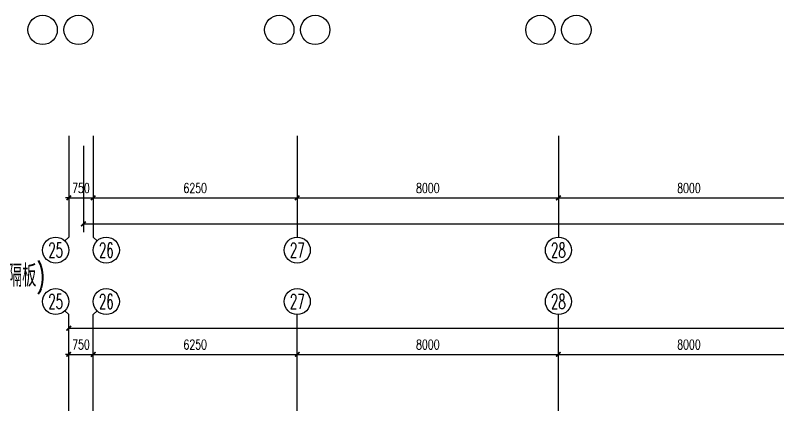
# Model space of a CAD drawing. Extents: x 190999 to 834799, y -200814 to 215286.
# Drawn here: x 444246 to 467635, y 26437 to 38567 of the extents above; entities that cross this region are included whole.
import ezdxf
from ezdxf.enums import TextEntityAlignment as Align

# ---------------------------------------------------------------- set-up
doc = ezdxf.new("R2010")
doc.units = 0
doc.header["$LTSCALE"] = 1000
doc.header["$MEASUREMENT"] = 0
for name, color, linetype in [('A-外包装修', 250, 'Continuous'), ('AXIS', 3, 'Continuous'), ('AXIS_TEXT', 7, 'Continuous'), ('EQUIP', 3, 'Continuous')]:
    doc.layers.add(name, color=color, linetype=linetype)
doc.styles.add('_TCH_AXIS', font='COMPLEX', dxfattribs={"bigfont": 'GBCBIG'})
doc.styles.add('COMPLEX', font='COMPLEX')
doc.styles.add('DIM_FONT', font='SIMPLEX', dxfattribs={"width": 0.7, "bigfont": 'GBCBIG'})
doc.styles.add('HZTXT', font='tj-romans1.shx', dxfattribs={"width": 0.6, "bigfont": 'hztxt.shx'})
doc.dimstyles.new('DIMN', dxfattribs={"dimtxt": 300, "dimasz": 100, "dimexe": 250, "dimexo": 300, "dimgap": 150, "dimtad": 1, "dimdec": 0, "dimzin": 0, "dimdsep": 46, "dimtxsty": 'DIM_FONT', "dimblk": 'ARCHTICK', "dimcen": 0.09, "dimclrt": 7, "dimazin": 2, "dimtfac": 1, "dimtdec": 0, "dimtix": 1, "dimtmove": 2, "dimatfit": 3, "dimfxl": 0, "dimtolj": 1, "dimtzin": 0, "dimarcsym": 0})

# ---------------------------------------------------------------- blocks, each defined once
blk = doc.blocks.new('_ArchTick')
at = {"const_width": 0.5}
blk.add_lwpolyline([(-0.7000000000000001, -0.7000000000000001), (0.7000000000000001, 0.7000000000000001)], dxfattribs=at)
blk = doc.blocks.new('*D1204')
at = {"layer": 'AXIS', "color": 0, "lineweight": -2}
for p, q in [((460884.5765869356, 26767.37541860016), (460884.5765869356, 28417.37541859969)), ((468884.5765869355, 26767.37541860004), (468884.5765869355, 28417.37541859969)), ((460884.5765869356, 28167.37541859969), (468884.5765869355, 28167.37541859969))]:
    blk.add_line(p, q, dxfattribs=at)
at = {"layer": 'Defpoints', "color": 0}
for p in [(468884.5765869355, 28167.37541859969), (460884.5765869356, 26467.37541860016), (468884.5765869355, 26467.37541860004)]:
    blk.add_point(p, dxfattribs=at)
at = {"layer": 'AXIS', "color": 0, "lineweight": -2, "xscale": 100, "yscale": 100, "zscale": 100, "rotation": 180}
blk.add_blockref('_ArchTick', (460884.5765869356, 28167.37541859969), dxfattribs=at)
at = {"layer": 'AXIS', "color": 0, "lineweight": -2, "xscale": 100, "yscale": 100, "zscale": 100}
blk.add_blockref('_ArchTick', (468884.5765869355, 28167.37541859969), dxfattribs=at)
at = {"layer": 'AXIS', "color": 7, "insert": (464884.5765869356, 28467.37541859969), "char_height": 300, "attachment_point": 5, "style": 'DIM_FONT'}
blk.add_mtext('\\A1;8000', dxfattribs=at)
blk = doc.blocks.new('*D1205')
at = {"layer": 'AXIS', "color": 0, "lineweight": -2}
for p, q in [((452884.5765869357, 26767.37541860028), (452884.5765869357, 28417.37541859969)), ((460884.5765869356, 26767.37541860016), (460884.5765869356, 28417.37541859969)), ((452884.5765869357, 28167.37541859969), (460884.5765869356, 28167.37541859969))]:
    blk.add_line(p, q, dxfattribs=at)
at = {"layer": 'Defpoints', "color": 0}
for p in [(460884.5765869356, 28167.37541859969), (452884.5765869357, 26467.37541860028), (460884.5765869356, 26467.37541860016)]:
    blk.add_point(p, dxfattribs=at)
at = {"layer": 'AXIS', "color": 0, "lineweight": -2, "xscale": 100, "yscale": 100, "zscale": 100, "rotation": 180}
blk.add_blockref('_ArchTick', (452884.5765869357, 28167.37541859969), dxfattribs=at)
at = {"layer": 'AXIS', "color": 0, "lineweight": -2, "xscale": 100, "yscale": 100, "zscale": 100}
blk.add_blockref('_ArchTick', (460884.5765869356, 28167.37541859969), dxfattribs=at)
at = {"layer": 'AXIS', "color": 7, "insert": (456884.5765869357, 28467.37541859969), "char_height": 300, "attachment_point": 5, "style": 'DIM_FONT'}
blk.add_mtext('\\A1;8000', dxfattribs=at)
blk = doc.blocks.new('*D1206')
at = {"layer": 'AXIS', "color": 0, "lineweight": -2}
for p, q in [((446634.5765869354, 26767.37541860039), (446634.5765869354, 28417.37541859993)), ((452884.5765869357, 26767.37541860028), (452884.5765869357, 28417.37541859993)), ((446634.5765869354, 28167.37541859993), (452884.5765869357, 28167.37541859993))]:
    blk.add_line(p, q, dxfattribs=at)
at = {"layer": 'Defpoints', "color": 0}
for p in [(452884.5765869357, 28167.37541859993), (446634.5765869354, 26467.37541860039), (452884.5765869357, 26467.37541860028)]:
    blk.add_point(p, dxfattribs=at)
at = {"layer": 'AXIS', "color": 0, "lineweight": -2, "xscale": 100, "yscale": 100, "zscale": 100, "rotation": 180}
blk.add_blockref('_ArchTick', (446634.5765869354, 28167.37541859993), dxfattribs=at)
at = {"layer": 'AXIS', "color": 0, "lineweight": -2, "xscale": 100, "yscale": 100, "zscale": 100}
blk.add_blockref('_ArchTick', (452884.5765869357, 28167.37541859993), dxfattribs=at)
at = {"layer": 'AXIS', "color": 7, "insert": (449759.5765869356, 28467.37541859993), "char_height": 300, "attachment_point": 5, "style": 'DIM_FONT'}
blk.add_mtext('\\A1;6250', dxfattribs=at)
blk = doc.blocks.new('*D1207')
at = {"layer": 'AXIS', "color": 0, "lineweight": -2}
for p, q in [((445884.5765869354, 26767.37541860039), (445884.5765869354, 28417.37541859993)), ((446634.5765869355, 26767.37541860039), (446634.5765869355, 28417.37541859993)), ((445884.5765869354, 28167.37541859993), (445784.5765869354, 28167.37541859993)), ((445884.5765869354, 28167.37541859993), (446634.5765869355, 28167.37541859993)), ((446634.5765869355, 28167.37541859993), (446734.5765869355, 28167.37541859993))]:
    blk.add_line(p, q, dxfattribs=at)
at = {"layer": 'Defpoints', "color": 0}
for p in [(446634.5765869355, 28167.37541859993), (445884.5765869354, 26467.37541860039), (446634.5765869355, 26467.37541860039)]:
    blk.add_point(p, dxfattribs=at)
at = {"layer": 'AXIS', "color": 0, "lineweight": -2, "xscale": 100, "yscale": 100, "zscale": 100}
blk.add_blockref('_ArchTick', (445884.5765869354, 28167.37541859993), dxfattribs=at)
at = {"layer": 'AXIS', "color": 0, "lineweight": -2, "xscale": 100, "yscale": 100, "zscale": 100, "rotation": 180}
blk.add_blockref('_ArchTick', (446634.5765869355, 28167.37541859993), dxfattribs=at)
at = {"layer": 'AXIS', "color": 7, "insert": (446259.5765869354, 28467.37541859993), "char_height": 300, "attachment_point": 5, "style": 'DIM_FONT'}
blk.add_mtext('\\A1;750', dxfattribs=at)
blk = doc.blocks.new('*D1208')
at = {"layer": 'AXIS', "color": 0, "lineweight": -2}
for p, q in [((445884.5765869353, 26767.37541860039), (445884.5765869353, 29217.37541859946)), ((519184.579877113, 26767.37541859946), (519184.579877113, 29217.37541859946)), ((445884.5765869353, 28967.37541859946), (519184.579877113, 28967.37541859946))]:
    blk.add_line(p, q, dxfattribs=at)
at = {"layer": 'Defpoints', "color": 0}
for p in [(519184.579877113, 28967.37541859946), (445884.5765869353, 26467.37541860039), (519184.579877113, 26467.37541859946)]:
    blk.add_point(p, dxfattribs=at)
at = {"layer": 'AXIS', "color": 0, "lineweight": -2, "xscale": 100, "yscale": 100, "zscale": 100, "rotation": 180}
blk.add_blockref('_ArchTick', (445884.5765869353, 28967.37541859946), dxfattribs=at)
at = {"layer": 'AXIS', "color": 0, "lineweight": -2, "xscale": 100, "yscale": 100, "zscale": 100}
blk.add_blockref('_ArchTick', (519184.579877113, 28967.37541859946), dxfattribs=at)
at = {"layer": 'AXIS', "color": 7, "insert": (482534.5782320241, 29267.37541859946), "char_height": 300, "attachment_point": 5, "style": 'DIM_FONT'}
blk.add_mtext('\\A1;73300', dxfattribs=at)
blk = doc.blocks.new('*D1240')
at = {"layer": 'AXIS', "color": 0, "lineweight": -2}
for p, q in [((460884.5765869354, 34567.37236684398), (460884.5765869354, 32717.37236684398)), ((468884.5765869353, 34567.37236684386), (468884.5765869353, 32717.37236684398)), ((460884.5765869354, 32967.37236684398), (468884.5765869353, 32967.37236684398))]:
    blk.add_line(p, q, dxfattribs=at)
at = {"layer": 'Defpoints', "color": 0}
for p in [(460884.5765869354, 34867.37236684398), (468884.5765869353, 34867.37236684386), (468884.5765869353, 32967.37236684398)]:
    blk.add_point(p, dxfattribs=at)
at = {"layer": 'AXIS', "color": 0, "lineweight": -2, "xscale": 100, "yscale": 100, "zscale": 100, "rotation": 180}
blk.add_blockref('_ArchTick', (460884.5765869354, 32967.37236684398), dxfattribs=at)
at = {"layer": 'AXIS', "color": 0, "lineweight": -2, "xscale": 100, "yscale": 100, "zscale": 100}
blk.add_blockref('_ArchTick', (468884.5765869353, 32967.37236684398), dxfattribs=at)
at = {"layer": 'AXIS', "color": 7, "insert": (464884.5765869353, 33267.37236684398), "char_height": 300, "attachment_point": 5, "style": 'DIM_FONT'}
blk.add_mtext('\\A1;8000', dxfattribs=at)
blk = doc.blocks.new('*D1241')
at = {"layer": 'AXIS', "color": 0, "lineweight": -2}
for p, q in [((452884.5765869354, 34567.37236684421), (452884.5765869354, 32717.37236684409)), ((460884.5765869354, 34567.37236684398), (460884.5765869354, 32717.37236684409)), ((452884.5765869354, 32967.37236684409), (460884.5765869354, 32967.37236684409))]:
    blk.add_line(p, q, dxfattribs=at)
at = {"layer": 'Defpoints', "color": 0}
for p in [(452884.5765869354, 34867.37236684421), (460884.5765869354, 34867.37236684398), (460884.5765869354, 32967.37236684409)]:
    blk.add_point(p, dxfattribs=at)
at = {"layer": 'AXIS', "color": 0, "lineweight": -2, "xscale": 100, "yscale": 100, "zscale": 100, "rotation": 180}
blk.add_blockref('_ArchTick', (452884.5765869354, 32967.37236684409), dxfattribs=at)
at = {"layer": 'AXIS', "color": 0, "lineweight": -2, "xscale": 100, "yscale": 100, "zscale": 100}
blk.add_blockref('_ArchTick', (460884.5765869354, 32967.37236684409), dxfattribs=at)
at = {"layer": 'AXIS', "color": 7, "insert": (456884.5765869354, 33267.37236684409), "char_height": 300, "attachment_point": 5, "style": 'DIM_FONT'}
blk.add_mtext('\\A1;8000', dxfattribs=at)
blk = doc.blocks.new('*D1242')
at = {"layer": 'AXIS', "color": 0, "lineweight": -2}
for p, q in [((446634.5765869353, 34567.37236684433), (446634.5765869353, 32717.37236684421)), ((452884.5765869354, 34567.37236684421), (452884.5765869354, 32717.37236684421)), ((446634.5765869353, 32967.37236684421), (452884.5765869354, 32967.37236684421))]:
    blk.add_line(p, q, dxfattribs=at)
at = {"layer": 'Defpoints', "color": 0}
for p in [(446634.5765869353, 34867.37236684433), (452884.5765869354, 34867.37236684421), (452884.5765869354, 32967.37236684421)]:
    blk.add_point(p, dxfattribs=at)
at = {"layer": 'AXIS', "color": 0, "lineweight": -2, "xscale": 100, "yscale": 100, "zscale": 100, "rotation": 180}
blk.add_blockref('_ArchTick', (446634.5765869353, 32967.37236684421), dxfattribs=at)
at = {"layer": 'AXIS', "color": 0, "lineweight": -2, "xscale": 100, "yscale": 100, "zscale": 100}
blk.add_blockref('_ArchTick', (452884.5765869354, 32967.37236684421), dxfattribs=at)
at = {"layer": 'AXIS', "color": 7, "insert": (449759.5765869354, 33267.37236684421), "char_height": 300, "attachment_point": 5, "style": 'DIM_FONT'}
blk.add_mtext('\\A1;6250', dxfattribs=at)
blk = doc.blocks.new('*D1243')
at = {"layer": 'AXIS', "color": 0, "lineweight": -2}
for p, q in [((445884.5765869353, 34567.37236684433), (445884.5765869353, 32717.37236684433)), ((446634.5765869353, 34567.37236684433), (446634.5765869353, 32717.37236684433)), ((445884.5765869353, 32967.37236684433), (445784.5765869353, 32967.37236684433)), ((445884.5765869353, 32967.37236684433), (446634.5765869353, 32967.37236684433)), ((446634.5765869353, 32967.37236684433), (446734.5765869353, 32967.37236684433))]:
    blk.add_line(p, q, dxfattribs=at)
at = {"layer": 'Defpoints', "color": 0}
for p in [(445884.5765869353, 34867.37236684433), (446634.5765869353, 34867.37236684433), (446634.5765869353, 32967.37236684433)]:
    blk.add_point(p, dxfattribs=at)
at = {"layer": 'AXIS', "color": 0, "lineweight": -2, "xscale": 100, "yscale": 100, "zscale": 100}
blk.add_blockref('_ArchTick', (445884.5765869353, 32967.37236684433), dxfattribs=at)
at = {"layer": 'AXIS', "color": 0, "lineweight": -2, "xscale": 100, "yscale": 100, "zscale": 100, "rotation": 180}
blk.add_blockref('_ArchTick', (446634.5765869353, 32967.37236684433), dxfattribs=at)
at = {"layer": 'AXIS', "color": 7, "insert": (446259.5765869353, 33267.37236684433), "char_height": 300, "attachment_point": 5, "style": 'DIM_FONT'}
blk.add_mtext('\\A1;750', dxfattribs=at)
blk = doc.blocks.new('*D1244')
at = {"layer": 'AXIS', "color": 0, "lineweight": -2}
for p, q in [((446334.5765869364, 34567.37236684258), (446334.5765869364, 31917.37236684386)), ((523584.3565084668, 34567.37236684258), (523584.3565084668, 31917.37236684386)), ((446334.5765869364, 32167.37236684386), (523584.3565084668, 32167.37236684386))]:
    blk.add_line(p, q, dxfattribs=at)
at = {"layer": 'Defpoints', "color": 0}
for p in [(446334.5765869364, 34867.37236684258), (523584.3565084668, 34867.37236684258), (523584.3565084668, 32167.37236684386)]:
    blk.add_point(p, dxfattribs=at)
at = {"layer": 'AXIS', "color": 0, "lineweight": -2, "xscale": 100, "yscale": 100, "zscale": 100, "rotation": 180}
blk.add_blockref('_ArchTick', (446334.5765869364, 32167.37236684386), dxfattribs=at)
at = {"layer": 'AXIS', "color": 0, "lineweight": -2, "xscale": 100, "yscale": 100, "zscale": 100}
blk.add_blockref('_ArchTick', (523584.3565084668, 32167.37236684386), dxfattribs=at)
at = {"layer": 'AXIS', "color": 7, "insert": (484959.4665477016, 32467.37236684386), "char_height": 300, "attachment_point": 5, "style": 'DIM_FONT'}
blk.add_mtext('\\A1;77250', dxfattribs=at)
blk = doc.blocks.new('_AXISO')
blk.add_circle((0, 0), 0.5)
at = {"layer": 'AXIS_TEXT', "style": 'COMPLEX', "width": 1.041666666666667}
blk.add_attdef('A', text='', height=0.56, dxfattribs=at).set_placement((-0.25, -0.28), (0.25, -0.28), align=Align.FIT)

msp = doc.modelspace()

# ---------------------------------------------------------------- linework, layer by layer
at = {"layer": 'A-外包装修'}
for centre in [(445084.5765869356, 38117.37541859876), (446184.5765869356, 38117.37541859876), (452334.5765869356, 38117.37541859876), (453434.5765869356, 38117.37541859876), (460334.5765869356, 38117.37541859876), (461434.5765869356, 38117.37541859876)]:
    msp.add_circle(centre, 449.9999999999999, dxfattribs=at)
at = {"layer": 'AXIS'}
for p, q in [((445884.5765869353, 34867.37236684386), (445884.5765869354, 31763.70198056614)), ((446634.5765869356, 34867.37236684386), (446634.5765869356, 31763.70198056614)), ((452884.5765869356, 34867.37236684398), (452884.5765869356, 31763.70198056637)), ((460884.5765869356, 34867.37236684409), (460884.5765869356, 31763.70198056637)), ((445767.41929941, 31646.54469304078), (445884.5765869354, 31763.70198056614)), ((446751.733874461, 31646.54469304078), (446634.5765869356, 31763.70198056614)), ((445767.4192994094, 29503.64176882233), (445884.5765869347, 29386.48448129697)), ((446751.7338744603, 29503.64176882233), (446634.576586935, 29386.48448129697)), ((445884.5765869348, 26437.37236684293), (445884.5765869347, 29386.48448129697)), ((446634.576586935, 26437.37236684293), (446634.576586935, 29386.48448129697)), ((452884.576586935, 26437.37236684305), (452884.576586935, 29386.48448129708)), ((460884.576586935, 26437.37236684316), (460884.576586935, 29386.4844812972))]:
    msp.add_line(p, q, dxfattribs=at)

# ---------------------------------------------------------------- block references
ref = msp.add_blockref('_AXISO', (445484.5765869354, 31363.70198056614), dxfattribs=dict(at, xscale=800, yscale=800, zscale=800))
ref.add_attrib('A', '25', dxfattribs={"layer": 'AXIS_TEXT', "height": 452.5483399593904, "style": '_TCH_AXIS', "width": 0.6176470588234749}).set_placement((445258.3024169557, 31137.42781058641), (445710.8507569151, 31137.42781058641), align=Align.FIT)
ref = msp.add_blockref('_AXISO', (447034.5765869356, 31363.70198056614), dxfattribs=dict(at, xscale=800, yscale=800, zscale=800))
ref.add_attrib('A', '26', dxfattribs={"layer": 'AXIS_TEXT', "height": 452.5483399593904, "style": '_TCH_AXIS', "width": 0.6176470588234748}).set_placement((446808.3024169559, 31137.42781058641), (447260.8507569153, 31137.42781058641), align=Align.FIT)
ref = msp.add_blockref('_AXISO', (452884.5765869356, 31363.70198056637), dxfattribs=dict(at, xscale=800, yscale=800, zscale=800))
ref.add_attrib('A', '27', dxfattribs={"layer": 'AXIS_TEXT', "height": 452.5483399593904, "style": '_TCH_AXIS', "width": 0.6176470588234749}).set_placement((452658.3024169559, 31137.42781058664), (453110.8507569153, 31137.42781058664), align=Align.FIT)
ref = msp.add_blockref('_AXISO', (460884.5765869356, 31363.70198056637), dxfattribs=dict(at, xscale=800, yscale=800, zscale=800))
ref.add_attrib('A', '28', dxfattribs={"layer": 'AXIS_TEXT', "height": 452.5483399593904, "style": '_TCH_AXIS', "width": 0.6176470588234749}).set_placement((460658.3024169559, 31137.42781058664), (461110.8507569153, 31137.42781058664), align=Align.FIT)
ref = msp.add_blockref('_AXISO', (445484.5765869347, 29786.48448129697), dxfattribs=dict(at, xscale=800, yscale=800, zscale=800))
ref.add_attrib('A', '25', dxfattribs={"layer": 'AXIS_TEXT', "height": 452.5483399593904, "style": '_TCH_AXIS', "width": 0.6176470588234749}).set_placement((445258.3024169551, 29560.21031131723), (445710.8507569144, 29560.21031131723), align=Align.FIT)
ref = msp.add_blockref('_AXISO', (447034.576586935, 29786.48448129697), dxfattribs=dict(at, xscale=800, yscale=800, zscale=800))
ref.add_attrib('A', '26', dxfattribs={"layer": 'AXIS_TEXT', "height": 452.5483399593904, "style": '_TCH_AXIS', "width": 0.6176470588234748}).set_placement((446808.3024169553, 29560.21031131723), (447260.8507569146, 29560.21031131723), align=Align.FIT)
ref = msp.add_blockref('_AXISO', (452884.576586935, 29786.48448129708), dxfattribs=dict(at, xscale=800, yscale=800, zscale=800))
ref.add_attrib('A', '27', dxfattribs={"layer": 'AXIS_TEXT', "height": 452.5483399593904, "style": '_TCH_AXIS', "width": 0.6176470588234749}).set_placement((452658.3024169553, 29560.21031131735), (453110.8507569146, 29560.21031131735), align=Align.FIT)
ref = msp.add_blockref('_AXISO', (460884.576586935, 29786.4844812972), dxfattribs=dict(at, xscale=800, yscale=800, zscale=800))
ref.add_attrib('A', '28', dxfattribs={"layer": 'AXIS_TEXT', "height": 452.5483399593904, "style": '_TCH_AXIS', "width": 0.6176470588234749}).set_placement((460658.3024169553, 29560.21031131747), (461110.8507569146, 29560.21031131747), align=Align.FIT)

# ---------------------------------------------------------------- texts
at = {"layer": 'EQUIP', "style": 'HZTXT', "width": 0.65}
msp.add_text('热镀锌防火型消防桥架200X100梁下100安装(消防广播加隔板)', height=675, dxfattribs=at).set_placement((431655.5718342892, 30239.78923047896))

# ---------------------------------------------------------------- dimensions: what is measured, and where the dimension line sits
at = {"layer": 'AXIS'}
for p1, p2, distance, picture, middle in [((445884.5765869353, 34867.37236684433), (446634.5765869353, 34867.37236684433), -1900, '*D1243', (446259.5765869353, 33267.37236684433)), ((446334.5765869364, 34867.37236684258), (523584.3565084668, 34867.37236684258), -2699.9999999987194, '*D1244', (484959.4665477016, 32467.37236684386)), ((446634.5765869353, 34867.37236684433), (452884.5765869354, 34867.37236684421), -1900, '*D1242', (449759.5765869354, 33267.37236684421)), ((452884.5765869354, 34867.37236684421), (460884.5765869354, 34867.37236684398), -1899.9999999998909, '*D1241', (456884.5765869354, 33267.37236684409)), ((460884.5765869354, 34867.37236684398), (468884.5765869353, 34867.37236684386), -1899.9999999998836, '*D1240', (464884.5765869353, 33267.37236684398)), ((445884.5765869353, 26467.37541860039), (519184.579877113, 26467.37541859946), 2500.0000000000005, '*D1208', (482534.5782320241, 29267.37541859946)), ((445884.5765869354, 26467.37541860039), (446634.5765869355, 26467.37541860039), 1699.9999999995414, '*D1207', (446259.5765869354, 28467.37541859993)), ((446634.5765869354, 26467.37541860039), (452884.5765869357, 26467.37541860028), 1699.9999999996508, '*D1206', (449759.5765869356, 28467.37541859993)), ((452884.5765869357, 26467.37541860028), (460884.5765869356, 26467.37541860016), 1699.999999999531, '*D1205', (456884.5765869357, 28467.37541859969)), ((460884.5765869356, 26467.37541860016), (468884.5765869355, 26467.37541860004), 1699.9999999996508, '*D1204', (464884.5765869356, 28467.37541859969))]:
    dim = msp.add_aligned_dim(p1=p1, p2=p2, distance=distance, dimstyle='DIMN', dxfattribs=at)
    dim.commit()
    dim.dimension.update_dxf_attribs({"geometry": picture, "text_midpoint": middle})

doc.saveas('drawing.dxf')
